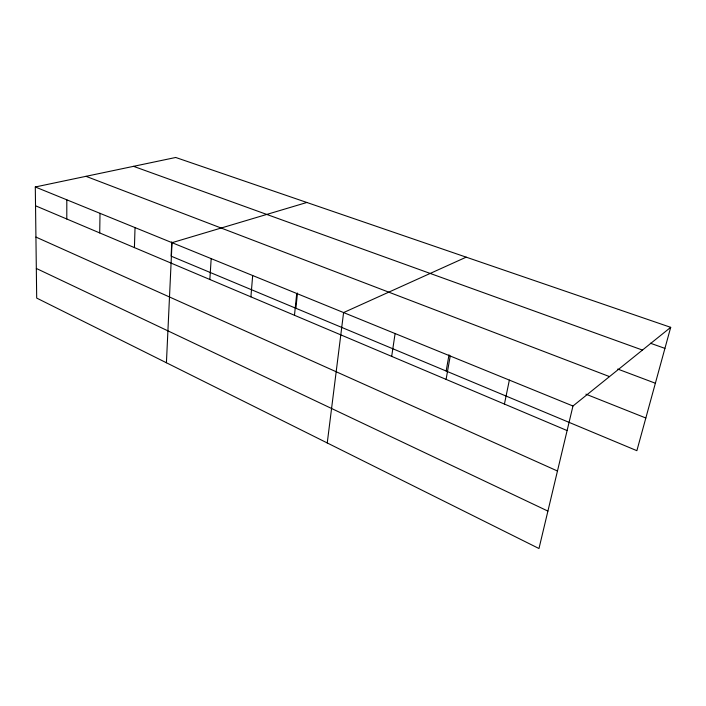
<?xml version="1.0" encoding="UTF-8"?>
<svg xmlns="http://www.w3.org/2000/svg" width="706" height="706" viewBox="0 0 706 706"><rect width="100%" height="100%" fill="white"/><g stroke="black" fill="none" stroke-linecap="round" stroke-linejoin="round"><path stroke-width="1.06" d="M66.796 219.01L66.814 199.816M99.714 232.927L100.014 213.336M134.422 247.603L135.031 227.606M171.787 241.831L171.117 256.154L636.874 450.684L670.7 327.337L175.715 157.473L35.3 186.975L36.694 298.082L538.978 548.527L572.963 406.012L670.7 327.337M166.422 362.769L172.035 242.679L306.863 202.472M209.841 279.497L211.182 258.625M250.904 296.855L252.677 275.534M294.473 315.282L296.732 293.475M295.893 308.266L297.473 293.052M327.249 442.962L343.593 312.573L466.207 257.16M391.68 356.38L395.104 333.55M446.157 371.029L449.016 354.791M446.095 379.396L450.225 356.009M504.428 404.061L509.361 380.102M650.385 343.213L664.928 348.385M133.531 166.334L642.46 350.07M617.724 369.053L655.371 383.234M85.991 176.323L609.507 376.598M585.909 394.169L645.84 418.005M35.3 186.975L572.963 406.012M35.538 205.79L567.112 430.563M35.927 237.075L557.466 471.008M36.324 268.448L547.909 511.091"/></g></svg>
